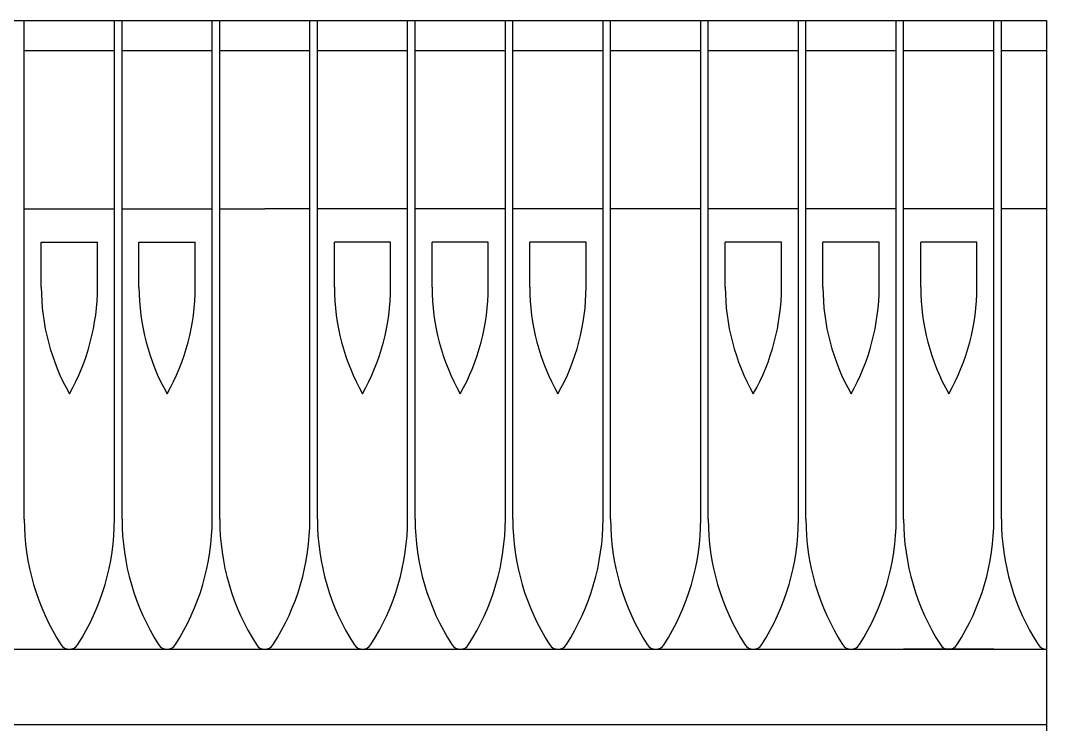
# Model space of a CAD drawing. Extents: x -111 to 2985, y -118 to 122.
# Drawn here: x 12.82 to 33.06, y 27.31 to 41.2 of the extents above; entities that cross this region are included whole.
import ezdxf

# ---------------------------------------------------------------- set-up
doc = ezdxf.new("R2010")
doc.units = 0
doc.layers.add('LAYER_03', color=5, linetype='CONTINUOUS')

msp = doc.modelspace()

# ---------------------------------------------------------------- linework, layer by layer
at = {"layer": 'LAYER_03'}
for points in [[(-13.204, 41.2), (33.064, 41.2), (33.064, 4.476)], [(12.896, 31.365), (12.896, 41.2)], [(14.824, 31.365), (14.824, 41.2)], [(16.751, 31.365), (16.751, 41.2)], [(18.679, 31.365), (18.679, 41.2)], [(20.607, 31.365), (20.607, 41.2)], [(22.535, 31.365), (22.535, 41.2)], [(24.314, 31.365), (24.314, 41.2)], [(24.463, 31.365), (24.463, 41.2)], [(26.391, 31.365), (26.391, 41.2)], [(28.318, 31.365), (28.318, 41.2)], [(30.246, 31.365), (30.246, 41.2)], [(32.174, 31.365), (32.174, 41.2)], [(12.896, 40.607), (14.675, 40.607)], [(14.824, 40.607), (16.603, 40.607)], [(16.751, 40.607), (18.531, 40.607)], [(18.679, 40.607), (20.459, 40.607)], [(20.607, 40.607), (22.387, 40.607)], [(22.535, 40.607), (24.314, 40.607)], [(24.463, 40.607), (26.242, 40.607)], [(26.391, 40.607), (28.17, 40.607)], [(28.318, 40.607), (30.098, 40.607)], [(30.246, 40.607), (32.026, 40.607)], [(32.174, 40.607), (33.064, 40.607)], [(12.896, 37.486), (14.675, 37.486)], [(14.824, 37.486), (16.603, 37.486)], [(16.751, 37.486), (17.641, 37.486)], [(18.531, 37.486), (17.641, 37.486)], [(20.459, 37.486), (18.679, 37.486)], [(22.387, 37.486), (20.607, 37.486)], [(24.314, 37.486), (22.535, 37.486)], [(26.242, 37.486), (24.463, 37.486)], [(28.17, 37.486), (26.391, 37.486)], [(30.098, 37.486), (28.318, 37.486)], [(32.026, 37.486), (30.246, 37.486)], [(33.064, 37.486), (32.174, 37.486)], [(13.231, 35.94), (13.231, 36.826), (14.34, 36.826)], [(15.159, 35.94), (15.159, 36.826), (16.268, 36.826)], [(19.015, 35.94), (19.015, 36.826)], [(20.123, 36.826), (19.015, 36.826)], [(20.943, 35.94), (20.943, 36.826)], [(22.051, 36.826), (20.943, 36.826)], [(22.87, 35.94), (22.87, 36.826)], [(23.979, 36.826), (22.87, 36.826)], [(26.726, 35.94), (26.726, 36.826)], [(27.835, 36.826), (26.726, 36.826)], [(28.654, 35.94), (28.654, 36.826)], [(29.762, 36.826), (28.654, 36.826)], [(30.582, 35.94), (30.582, 36.826)], [(5.036, 28.797), (33.064, 28.797)], [(32.026, 28.797), (30.246, 28.797)], [(-13.204, 27.314), (33.064, 27.314)]]:
    msp.add_lwpolyline(points, dxfattribs=at)
for points in [[(13.952, 28.888, 0.143063), (14.675, 31.365), (14.675, 41.2)], [(15.879, 28.888, 0.143062), (16.603, 31.365), (16.603, 41.2)], [(17.807, 28.888, 0.143063), (18.531, 31.365), (18.531, 41.2)], [(19.735, 28.888, 0.143063), (20.459, 31.365), (20.459, 41.2)], [(21.663, 28.888, 0.143063), (22.387, 31.365), (22.387, 41.2)], [(25.519, 28.888, 0.143063), (26.242, 31.365), (26.242, 41.2)], [(27.446, 28.888, 0.143063), (28.17, 31.365), (28.17, 41.2)], [(29.374, 28.888, 0.143063), (30.098, 31.365), (30.098, 41.2)], [(31.302, 28.888, 0.143063), (32.026, 31.365), (32.026, 41.2)], [(13.785, 33.837, 0.129556), (14.34, 35.94), (14.34, 36.826)], [(15.713, 33.837, 0.129556), (16.268, 35.94), (16.268, 36.826)], [(19.569, 33.837, 0.129556), (20.123, 35.94), (20.123, 36.826)], [(21.497, 33.837, 0.129556), (22.051, 35.94), (22.051, 36.826)], [(23.425, 33.837, 0.129556), (23.979, 35.94), (23.979, 36.826)], [(27.28, 33.837, 0.129556), (27.835, 35.94), (27.835, 36.826)], [(29.208, 33.837, 0.129556), (29.762, 35.94), (29.762, 36.826)], [(31.136, 33.837, 0.129556), (31.69, 35.94), (31.69, 36.826), (30.582, 36.826)], [(13.231, 35.94, 0.129556), (13.785, 33.837)], [(15.159, 35.94, 0.129556), (15.713, 33.837)], [(19.015, 35.94, 0.129556), (19.569, 33.837)], [(20.943, 35.94, 0.129556), (21.497, 33.837)], [(22.87, 35.94, 0.129556), (23.425, 33.837)], [(26.726, 35.94, 0.129556), (27.28, 33.837)], [(28.654, 35.94, 0.129556), (29.208, 33.837)], [(30.582, 35.94, 0.129556), (31.136, 33.837)], [(12.896, 31.365, 0.143063), (13.619, 28.888)], [(14.824, 31.365, 0.143063), (15.547, 28.888)], [(16.751, 31.365, 0.143063), (17.475, 28.888)], [(18.679, 31.365, 0.143062), (19.403, 28.888)], [(20.607, 31.365, 0.143063), (21.331, 28.888)], [(22.535, 31.365, 0.143063), (23.259, 28.888)], [(23.591, 28.888, 0.143063), (24.314, 31.365)], [(24.463, 31.365, 0.143062), (25.186, 28.888)], [(26.391, 31.365, 0.143063), (27.114, 28.888)], [(28.318, 31.365, 0.143063), (29.042, 28.888)], [(30.246, 31.365, 0.143063), (30.97, 28.888)], [(32.174, 31.365, 0.143063), (32.898, 28.888)], [(13.619, 28.888, 0.547862), (13.952, 28.888)], [(15.547, 28.888, 0.547862), (15.879, 28.888)], [(17.475, 28.888, 0.255981), (17.641, 28.797)], [(17.641, 28.797, 0.255981), (17.807, 28.888)], [(19.403, 28.888, 0.547862), (19.735, 28.888)], [(21.331, 28.888, 0.547862), (21.663, 28.888)], [(23.259, 28.888, 0.547862), (23.591, 28.888)], [(25.186, 28.888, 0.547862), (25.519, 28.888)], [(27.114, 28.888, 0.547862), (27.446, 28.888)], [(29.042, 28.888, 0.547862), (29.374, 28.888)], [(30.97, 28.888, 0.547862), (31.302, 28.888)], [(32.898, 28.888, 0.255981), (33.064, 28.797)]]:
    msp.add_lwpolyline(points, format="xyb", dxfattribs=at)

doc.saveas('drawing.dxf')
